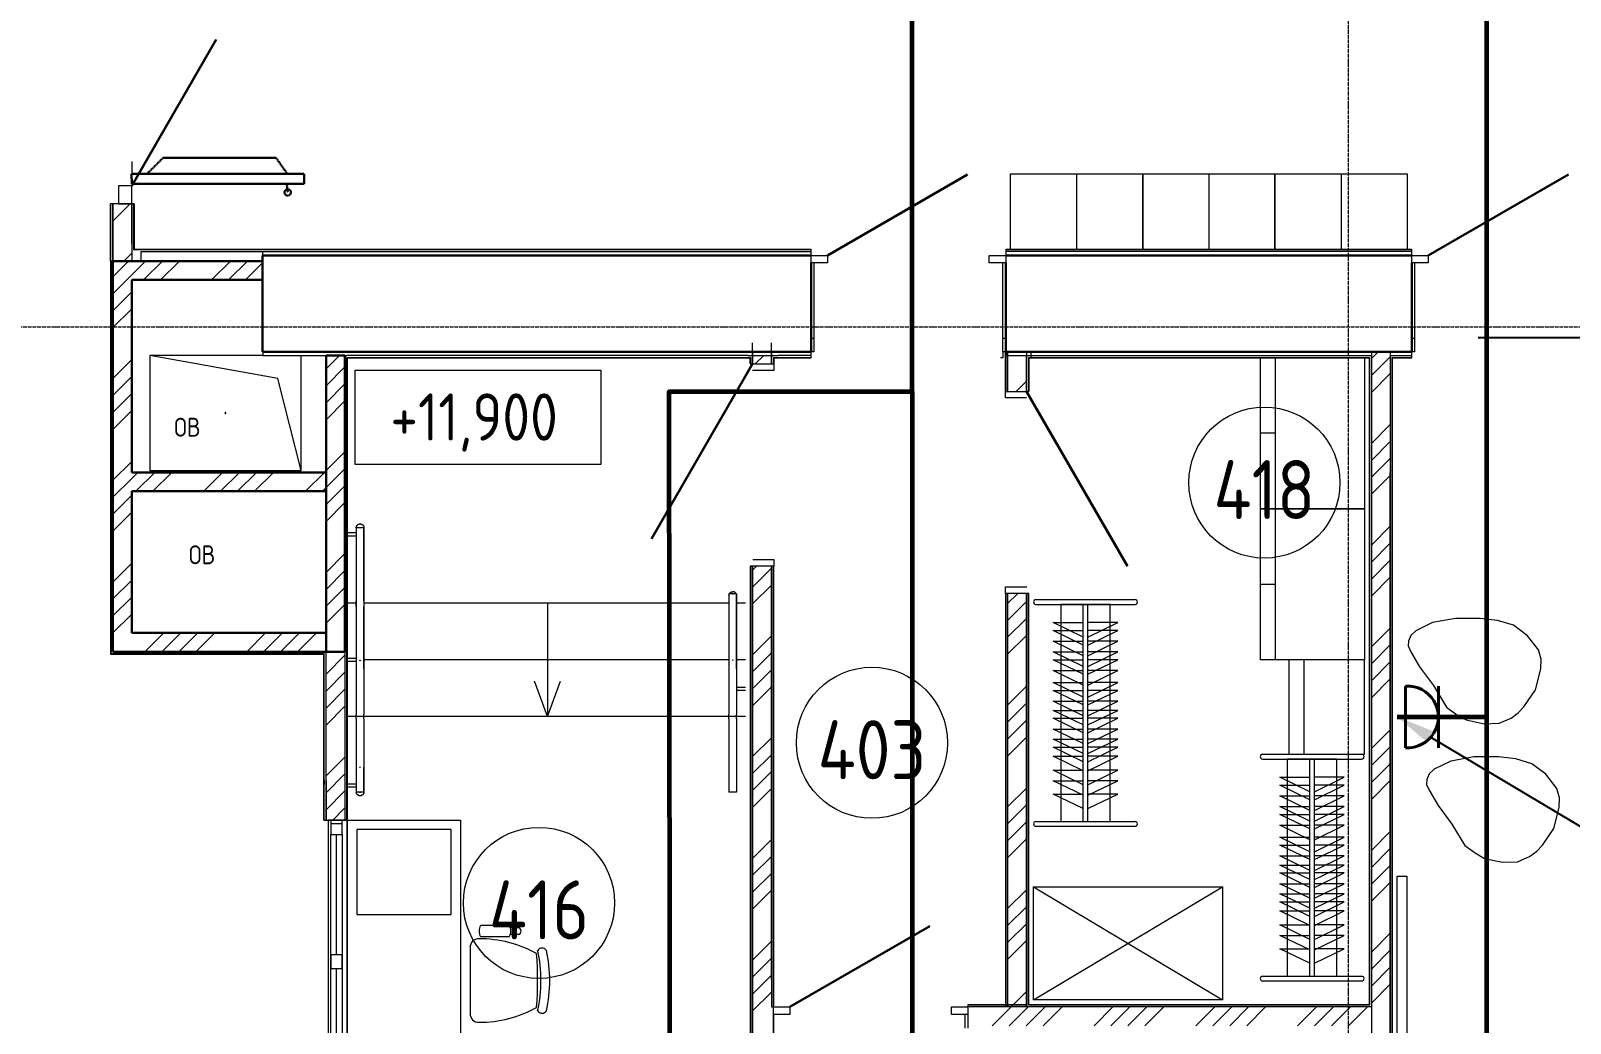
# Model space of a CAD drawing. Header units: millimetres. Extents: x -32 to 417638015, y -35 to 175284279.
# Drawn here: x 1327082 to 1335230, y 56460 to 61716 of the extents above; entities that cross this region are included whole.
import ezdxf
from ezdxf import colors
from ezdxf.entities.mleader import LeaderData, LeaderLine
from ezdxf.math import Vec2, Vec3

# ---------------------------------------------------------------- set-up
doc = ezdxf.new("R2010")
doc.units = ezdxf.units.MM
doc.linetypes.add('ADSK_Линия сетки', pattern=[25, 20, -2.5, 0, -2.5])
doc.linetypes.add('ADSK_Штриховая_ш3 п1_5', pattern=[4.5, 3, -1.5])
for name, color, linetype, lineweight in [('_ Окна', 7, 'Continuous', 9), ('_ЭМ_гофра', 5, 'Continuous', 60), ('Аннотация', 7, 'Continuous', 18), ('Двери', 7, 'Continuous', 9), ('Обобщенные модели', 7, 'Continuous', 18), ('Ограждение', 7, 'Continuous', 9), ('Окна', 7, 'Continuous', 9), ('Оси', 253, 'Continuous', 9), ('Отметки', 7, 'Continuous', 9), ('Перекрытие', 7, 'Continuous', 18), ('Стены наружные', 7, 'Continuous', 18), ('Стены несущие', 7, 'Continuous', 30), ('Стены отделка', 7, 'Continuous', 30), ('Стены штриховка', 7, 'Continuous', 9), ('ТХ', 5, 'Continuous', 0), ('ТХ_Задание ЭОМ_СС', 6, 'Continuous', 0), ('Узлы', 7, 'Continuous', 18), ('ШТРИХОВКА', 252, 'Continuous', 15), ('ЭМ', 5, 'Continuous', 40)]:
    doc.layers.add(name, color=color, linetype=linetype, lineweight=lineweight)
doc.layers.add('_ЭМ_Надписи', color=7, linetype='Continuous')
doc.layers.add('Линии', color=7, linetype='Continuous', lineweight=9, true_color=0x00a600)
doc.styles.add('GOST Common', font='GOST_Common.ttf', dxfattribs={"width": 0.9, "height": 350})
doc.styles.add('GOST Common_1', font='GOST_Common.ttf', dxfattribs={"width": 0.9, "height": 250})
doc.styles.add('GOST Common_4', font='GOST_Common.ttf', dxfattribs={"width": 0.9, "height": 200})
doc.styles.add('ЭОМ', font='isocpeur.ttf', dxfattribs={"width": 0.85, "height": 250})
pattern_1 = [(45, (591.94, 243.9), (-269.4077, 269.4077), []), (45, (681.74, 243.9), (-269.4077, 269.4077), []), (45, (771.54, 243.9), (-269.4077, 269.4077), []), (45, (861.35, 243.9), (-269.4077, 269.4077), [])]

# ---------------------------------------------------------------- blocks, each defined once
blk = doc.blocks.new('_ЭМ_ТХ2_4 Этаж')
at = {"color": 8, "linetype": 'Continuous'}
for p, q in [((40422.4, 5214.8), (40271.2, 5214.8)), ((40422.4, 5154.6), (40271.2, 5154.6)), ((40473.7, 5166.1), (40428, 5166.1)), ((40473.8, 5202.8), (40428.2, 5202.8)), ((40214.9, 5098.3), (40214.9, 4748.2))]:
    blk.add_line(p, q, dxfattribs=at)
for centre, radius, start, end in [((40321.2, 5184.7), 58.4, 148.95097, 211.04877), ((40372.4, 5184.7), 58.4, 328.95098, 31.04877), ((40260.3, 5098.9), 45.4, 87.81347, 180.74787), ((40263.4, 4519.8), 624.5, 60.90677, 90.12147), ((40465.2, 5184.4), 20.2, 294.89545, 65.33537), ((38810.9, 4922.5), 1761.9, 355.39382, 4.65462), ((40596.1, 5067.2), 28.1, 34.29147, 145.70827), ((39842.8, 4922.5), 747.5, 347.60199, 12.39777), ((39889.2, 4922.5), 747.5, 347.60199, 12.39777), ((40260.3, 4747.6), 45.4, 179.25187, 272.18664), ((40263.4, 5326.6), 624.5, 269.87797, 299.10589), ((40596.1, 4777.9), 28.1, 214.29007, 325.70964)]:
    blk.add_arc(centre, radius, start, end, dxfattribs=at)
at = {"layer": 'ТХ', "color": 8}
for p, q in [((43425.2, 9195.2), (43425.2, 8795.2)), ((44125.2, 9195.2), (44125.2, 8795.2)), ((44825.2, 9195.2), (44825.2, 8795.2)), ((44478.4, 7421.2), (44478.4, 8221.2)), ((44478.4, 7821.2), (44398.4, 7821.2)), ((44478.4, 6621.2), (44478.4, 7421.2)), ((44478.4, 7021.2), (44398.4, 7021.2)), ((43197.4, 4820.2), (44197.4, 5420.2)), ((43197.4, 5420.2), (44197.4, 4820.2))]:
    blk.add_line(p, q, dxfattribs=at)
for points in [[(43075.2, 9195.2), (43775.2, 9195.2), (43775.2, 8795.2), (43075.2, 8795.2)], [(43775.2, 9195.2), (44475.2, 9195.2), (44475.2, 8795.2), (43775.2, 8795.2)], [(44475.2, 9195.2), (45175.2, 9195.2), (45175.2, 8795.2), (44475.2, 8795.2)], [(44948.4, 8221.2), (44948.4, 7421.2), (44398.4, 7421.2), (44398.4, 8221.2)], [(44948.4, 7421.2), (44948.4, 6621.2), (44398.4, 6621.2), (44398.4, 7421.2)], [(43603.7, 5765.2), (43603.7, 6915.2), (43341.2, 6915.2), (43341.2, 5765.2)], [(44548.4, 6621.2), (44548.4, 6121.2), (44948.4, 6121.2), (44948.4, 6621.2)], [(44803.2, 4946.2), (44803.2, 6096.2), (44540.7, 6096.2), (44540.7, 4946.2)], [(39564.9, 4573.2), (39564.9, 5773.2), (40164.9, 5773.2), (40164.9, 4573.2)], [(40114.9, 5273.2), (40114.9, 5723.2), (39614.9, 5723.2), (39614.9, 5273.2)], [(45122.4, 3975.4), (45122.4, 5475.4), (45172.4, 5475.4), (45172.4, 3975.4)], [(43197.4, 4820.2), (43197.4, 5420.2), (44197.4, 5420.2), (44197.4, 4820.2)]]:
    blk.add_lwpolyline(points, close=True, dxfattribs=at)
for points in [[(43209.9, 6940.2), (43734.9, 6940.2)], [(43747.4, 6927.7), (43747.4, 6927.7)], [(43209.9, 6915.2), (43734.9, 6915.2)], [(43459.9, 5765.2), (43459.9, 6915.2)], [(43484.9, 5765.2), (43484.9, 6915.2)], [(43459.9, 6741.4), (43302, 6818.3), (43459.9, 6818.3)], [(43459.9, 6699.8), (43302, 6776.7), (43459.9, 6776.7)], [(43484.9, 6741.4), (43642.8, 6818.3), (43484.9, 6818.3)], [(43484.9, 6699.8), (43642.8, 6776.7), (43484.9, 6776.7)], [(43459.9, 6642.4), (43302, 6719.4), (43459.9, 6719.4)], [(43484.9, 6642.4), (43642.8, 6719.4), (43484.9, 6719.4)], [(43459.9, 6586.5), (43302, 6663.4), (43459.9, 6663.4)], [(43459.9, 6544.9), (43302, 6621.8), (43459.9, 6621.8)], [(43484.9, 6586.5), (43642.8, 6663.4), (43484.9, 6663.4)], [(43484.9, 6544.9), (43642.8, 6621.8), (43484.9, 6621.8)], [(44628.4, 6621.2), (44628.4, 6121.2)], [(43459.9, 6487.6), (43302, 6564.5), (43459.9, 6564.5)], [(43484.9, 6487.6), (43642.8, 6564.5), (43484.9, 6564.5)], [(43459.9, 6424.5), (43302, 6501.4), (43459.9, 6501.4)], [(43459.9, 6382.9), (43302, 6459.8), (43459.9, 6459.8)], [(43484.9, 6424.5), (43642.8, 6501.4), (43484.9, 6501.4)], [(43484.9, 6382.9), (43642.8, 6459.8), (43484.9, 6459.8)], [(43459.9, 6325.5), (43302, 6402.4), (43459.9, 6402.4)], [(43484.9, 6325.5), (43642.8, 6402.4), (43484.9, 6402.4)], [(43459.9, 6276.8), (43302, 6353.7), (43459.9, 6353.7)], [(43459.9, 6235.2), (43302, 6312.1), (43459.9, 6312.1)], [(43484.9, 6276.8), (43642.8, 6353.7), (43484.9, 6353.7)], [(43484.9, 6235.2), (43642.8, 6312.1), (43484.9, 6312.1)], [(43459.9, 6177.8), (43302, 6254.7), (43459.9, 6254.7)], [(43459.9, 6124.8), (43302, 6201.7), (43459.9, 6201.7)], [(43484.9, 6177.8), (43642.8, 6254.7), (43484.9, 6254.7)], [(43484.9, 6124.8), (43642.8, 6201.7), (43484.9, 6201.7)], [(43459.9, 6081.8), (43302, 6158.7), (43459.9, 6158.7)], [(43459.9, 6034.4), (43302, 6111.3), (43459.9, 6111.3)], [(43484.9, 6081.8), (43642.8, 6158.7), (43484.9, 6158.7)], [(43484.9, 6034.4), (43642.8, 6111.3), (43484.9, 6111.3)], [(44409.4, 6121.2), (44934.4, 6121.2)], [(43459.9, 5959.9), (43302, 6036.8), (43459.9, 6036.8)], [(43484.9, 5959.9), (43642.8, 6036.8), (43484.9, 6036.8)], [(44409.4, 6096.2), (44934.4, 6096.2)], [(44659.4, 4946.2), (44659.4, 6096.2)], [(44684.4, 4946.2), (44684.4, 6096.2)], [(44946.9, 6108.7), (44946.9, 6108.7)], [(43459.9, 5904), (43302, 5980.9), (43459.9, 5980.9)], [(43484.9, 5904), (43642.8, 5980.9), (43484.9, 5980.9)], [(44659.4, 5922.4), (44501.5, 5999.3), (44659.4, 5999.3)], [(44659.4, 5880.8), (44501.5, 5957.7), (44659.4, 5957.7)], [(44684.4, 5922.4), (44842.3, 5999.3), (44684.4, 5999.3)], [(44684.4, 5880.8), (44842.3, 5957.7), (44684.4, 5957.7)], [(43459.9, 5833.7), (43302, 5910.6), (43459.9, 5910.6)], [(43484.9, 5833.7), (43642.8, 5910.6), (43484.9, 5910.6)], [(44659.4, 5823.4), (44501.5, 5900.4), (44659.4, 5900.4)], [(44684.4, 5823.4), (44842.3, 5900.4), (44684.4, 5900.4)], [(44659.4, 5767.5), (44501.5, 5844.4), (44659.4, 5844.4)], [(44659.4, 5725.9), (44501.5, 5802.8), (44659.4, 5802.8)], [(44684.4, 5767.5), (44842.3, 5844.4), (44684.4, 5844.4)], [(44684.4, 5725.9), (44842.3, 5802.8), (44684.4, 5802.8)], [(43209.9, 5765.2), (43734.9, 5765.2)], [(43209.9, 5740.2), (43734.9, 5740.2)], [(43209.9, 5740.2), (43209.9, 5740.2)], [(44659.4, 5668.6), (44501.5, 5745.5), (44659.4, 5745.5)], [(44684.4, 5668.6), (44842.3, 5745.5), (44684.4, 5745.5)], [(44659.4, 5605.5), (44501.5, 5682.4), (44659.4, 5682.4)], [(44659.4, 5563.9), (44501.5, 5640.8), (44659.4, 5640.8)], [(44684.4, 5605.5), (44842.3, 5682.4), (44684.4, 5682.4)], [(44684.4, 5563.9), (44842.3, 5640.8), (44684.4, 5640.8)], [(44659.4, 5506.5), (44501.5, 5583.4), (44659.4, 5583.4)], [(44684.4, 5506.5), (44842.3, 5583.4), (44684.4, 5583.4)], [(44659.4, 5457.8), (44501.5, 5534.7), (44659.4, 5534.7)], [(44659.4, 5416.2), (44501.5, 5493.1), (44659.4, 5493.1)], [(44684.4, 5457.8), (44842.3, 5534.7), (44684.4, 5534.7)], [(44684.4, 5416.2), (44842.3, 5493.1), (44684.4, 5493.1)], [(44659.4, 5358.8), (44501.5, 5435.7), (44659.4, 5435.7)], [(44659.4, 5305.8), (44501.5, 5382.7), (44659.4, 5382.7)], [(44684.4, 5358.8), (44842.3, 5435.7), (44684.4, 5435.7)], [(44684.4, 5305.8), (44842.3, 5382.7), (44684.4, 5382.7)], [(44659.4, 5262.8), (44501.5, 5339.7), (44659.4, 5339.7)], [(44684.4, 5262.8), (44842.3, 5339.7), (44684.4, 5339.7)], [(44659.4, 5215.4), (44501.5, 5292.3), (44659.4, 5292.3)], [(44659.4, 5140.9), (44501.5, 5217.8), (44659.4, 5217.8)], [(44684.4, 5215.4), (44842.3, 5292.3), (44684.4, 5292.3)], [(44684.4, 5140.9), (44842.3, 5217.8), (44684.4, 5217.8)], [(44659.4, 5085), (44501.5, 5161.9), (44659.4, 5161.9)], [(44684.4, 5085), (44842.3, 5161.9), (44684.4, 5161.9)], [(44659.4, 5014.7), (44501.5, 5091.6), (44659.4, 5091.6)], [(44684.4, 5014.7), (44842.3, 5091.6), (44684.4, 5091.6)], [(44409.4, 4946.2), (44934.4, 4946.2)], [(44409.4, 4921.2), (44934.4, 4921.2)], [(44409.4, 4921.2), (44409.4, 4921.2)]]:
    blk.add_lwpolyline(points, dxfattribs=at)
at = {"layer": 'ТХ', "color": 8, "lineweight": 0}
for points in [[(45560.8, 6840.1), (45430, 6839.9), (45308.2, 6818.6), (45221.1, 6774.9), (45194, 6750.8), (45182, 6720.7), (45180.6, 6695.1), (45194.2, 6663.6), (45240.9, 6583.9), (45314.8, 6484.8), (45382.6, 6370.6), (45436.8, 6331.6), (45486.5, 6303.1), (45582.8, 6282.2), (45662.5, 6285.4), (45725.6, 6312.6), (45763.1, 6341.2), (45793.2, 6372.8), (45854.7, 6461.7), (45881.6, 6573), (45884.5, 6624.1), (45869.4, 6673.7), (45812.1, 6748.8), (45738.3, 6804.3), (45652.6, 6829.7)], [(45658.2, 6107.1), (45527.3, 6106.9), (45405.6, 6085.6), (45318.4, 6041.9), (45291.4, 6017.8), (45279.4, 5987.7), (45278, 5962.1), (45291.5, 5930.6), (45338.3, 5850.9), (45412.1, 5751.8), (45480, 5637.6), (45534.2, 5598.6), (45583.9, 5570.1), (45680.2, 5549.2), (45759.8, 5552.4), (45823, 5579.6), (45860.5, 5608.2), (45890.5, 5639.8), (45952, 5728.7), (45978.9, 5840), (45981.8, 5891.1), (45966.7, 5940.7), (45909.5, 6015.8), (45835.7, 6071.3), (45749.9, 6096.7)]]:
    blk.add_lwpolyline(points, close=True, dxfattribs=at)
at = {"layer": 'ТХ', "color": 8}
for centre, start, end in [((43209.9, 6927.7), 90, 270), ((43734.9, 6927.7), 270, 90), ((44409.4, 6108.7), 90, 270), ((44934.4, 6108.7), 270, 90), ((43209.9, 5752.7), 90, 270), ((43734.9, 5752.7), 270, 90), ((44409.4, 4933.7), 90, 270), ((44934.4, 4933.7), 270, 90)]:
    blk.add_arc(centre, 12.5, start, end, dxfattribs=at)
blk = doc.blocks.new('План 4 этажа')
at = {"layer": 'Стены штриховка'}
h = blk.add_hatch(dxfattribs=at)
h.set_pattern_fill('ANSI34', color=8, scale=20)
h.set_pattern_definition([(45, (566.94, 243.9), (-269.4077, 269.4077), []), (45, (656.74, 243.9), (-269.4077, 269.4077), []), (45, (746.54, 243.9), (-269.4077, 269.4077), []), (45, (836.35, 243.9), (-269.4077, 269.4077), [])])
h.paths.add_polyline_path([(32515.844, 8974.652), (32515.844, 9274.652), (32415.844, 9274.652), (32415.844, 8974.652), (32490.844, 8974.652)])
at = {"layer": 'Стены штриховка', "lineweight": 9}
h = blk.add_hatch(dxfattribs=at)
h.set_pattern_fill('ANSI34', color=8, scale=20)
h.set_pattern_definition(pattern_1)
h.paths.add_polyline_path([(32415.844, 7003.164), (32515.844, 7003.164), (32515.844, 8972.14), (32415.844, 8971.544), (32415.844, 7007.513)])
h = blk.add_hatch(dxfattribs=at)
h.set_pattern_fill('ANSI34', color=8, scale=20)
h.set_pattern_definition(pattern_1)
h.paths.add_polyline_path([(32515.844, 8872.14), (33208.695, 8872.14), (33208.695, 8972.14), (32515.844, 8971.544), (32515.844, 8955.448)])
at = {"layer": 'Стены штриховка'}
h = blk.add_hatch(dxfattribs=at)
h.set_pattern_fill('ANSI34', color=8, scale=20)
h.set_pattern_definition(pattern_1)
h.paths.add_polyline_path([(37251.939, 8472.14), (37151.939, 8472.14), (37151.939, 8282.14), (37251.939, 8282.14)], flags=17)
h.paths.add_polyline_path([(39176.939, 2642.133), (39176.939, 8492.14), (39076.939, 8492.14), (39076.939, 5022.14), (37251.939, 5022.14), (37251.939, 7212.14), (37151.939, 7212.14), (37151.939, 5022.14), (36941.939, 5022.14), (36941.939, 4922.14), (39076.939, 4922.14), (39076.939, 2642.133)])
at = {"layer": 'Стены штриховка', "lineweight": 9}
h = blk.add_hatch(dxfattribs=at)
h.set_pattern_fill('ANSI34', color=8, scale=20)
h.set_pattern_definition(pattern_1)
h.paths.add_polyline_path([(33644.439, 6902.14), (33644.439, 8472.14), (33544.439, 8472.14), (33544.439, 6902.14), (33619.439, 6902.14)])
at = {"layer": 'Стены штриховка'}
h = blk.add_hatch(dxfattribs=at)
h.set_pattern_fill('ANSI34', color=8, scale=20)
h.set_pattern_definition(pattern_1)
h.paths.add_polyline_path([(35901.939, 2642.133), (35901.939, 7357.14), (35801.939, 7357.14), (35801.939, 2642.133)])
h.paths.add_polyline_path([(35801.939, 8427.14), (35901.939, 8427.14), (35901.939, 8472.14), (35801.939, 8472.14), (35801.939, 8462.14)])
at = {"layer": 'Стены штриховка', "lineweight": 9}
h = blk.add_hatch(dxfattribs=at)
h.set_pattern_fill('ANSI34', color=8, scale=20)
h.set_pattern_definition(pattern_1)
h.paths.add_polyline_path([(33411.939, 7753.164), (33544.439, 7753.164), (33544.439, 7853.164), (32515.844, 7853.164), (32515.844, 7753.164), (32997.884, 7753.164)])
h = blk.add_hatch(dxfattribs=at)
h.set_pattern_fill('ANSI34', color=8, scale=20)
h.set_pattern_definition(pattern_1)
h.paths.add_polyline_path([(33544.439, 6903.164), (33544.439, 7003.164), (32415.844, 7003.164), (32415.844, 6903.164), (33512.122, 6903.164)])
at = {"layer": 'Стены штриховка'}
h = blk.add_hatch(dxfattribs=at)
h.set_pattern_fill('ANSI34', color=8, scale=20)
h.set_pattern_definition(pattern_1)
h.paths.add_polyline_path([(33644.439, 4512.14), (33544.439, 4512.14), (33544.439, 2642.133), (33644.439, 2642.133)])
h.paths.add_polyline_path([(33644.439, 6902.14), (33544.439, 6902.14), (33544.439, 6012.14), (33644.439, 6012.14)])
at = {"layer": '_ Окна', "color": 8, "lineweight": 18}
for p, q in [((33629.897, 6012.14), (33569.897, 6012.14)), ((33569.897, 6012.14), (33569.897, 5936.14)), ((33629.897, 5936.14), (33629.897, 6012.14)), ((33569.897, 5936.14), (33629.897, 5936.14)), ((33569.897, 5300.14), (33629.897, 5300.14)), ((33569.897, 5224.14), (33569.897, 5300.14)), ((33629.897, 5300.14), (33629.897, 5224.14)), ((33629.897, 5224.14), (33569.897, 5224.14))]:
    blk.add_line(p, q, dxfattribs=at)
at = {"layer": '_ Окна', "color": 8}
for p, q in [((33629.897, 5992.14), (33569.897, 5992.14)), ((33599.897, 5300.14), (33599.897, 5936.14)), ((33599.897, 4588.14), (33599.897, 5224.14))]:
    blk.add_line(p, q, dxfattribs=at)
at = {"layer": 'Аннотация', "color": 8, "lineweight": 20}
for p, q in [((33698.754, 7894.482), (33698.754, 8394.482)), ((33698.754, 8394.482), (34998.754, 8394.482)), ((34998.754, 8394.482), (34998.754, 7894.482)), ((34998.754, 7894.482), (33698.754, 7894.482)), ((34716.689, 6560.14), (34648.285, 6748.078)), ((34716.689, 6560.14), (34785.093, 6748.078))]:
    blk.add_line(p, q, dxfattribs=at)
at = {"layer": 'Двери', "color": 8, "lineweight": 30}
for p, q in [((32515.844, 9369.652), (32963.344, 10144.744)), ((36198.939, 9002.14), (36940.257, 9430.14)), ((39378.439, 9002.14), (40119.757, 9430.14)), ((35801.939, 8427.14), (35266.939, 7500.493)), ((37251.939, 8282.14), (37786.939, 7355.493)), ((35998.939, 5022.14), (36740.257, 5450.14))]:
    blk.add_line(p, q, dxfattribs=at)
at = {"layer": 'Двери', "color": 8}
for p, q in [((32515.844, 9369.652), (32445.844, 9369.652)), ((32445.844, 9369.652), (32445.844, 9274.652)), ((32515.844, 9274.652), (32515.844, 9369.652)), ((32445.844, 9274.652), (32515.844, 9274.652)), ((36111.939, 9002.14), (36198.939, 9002.14)), ((36111.939, 8962.14), (36111.939, 9002.14)), ((36198.939, 9002.14), (36198.939, 8962.14)), ((37054.939, 9002.14), (37141.939, 9002.14)), ((37054.939, 8962.14), (37054.939, 9002.14)), ((37141.939, 9002.14), (37141.939, 8962.14)), ((39291.439, 9002.14), (39378.439, 9002.14)), ((39291.439, 8962.14), (39291.439, 9002.14)), ((39378.439, 9002.14), (39378.439, 8962.14)), ((36198.939, 8962.14), (36111.939, 8962.14)), ((37141.939, 8962.14), (37054.939, 8962.14)), ((39378.439, 8962.14), (39291.439, 8962.14)), ((35911.939, 5022.14), (35998.939, 5022.14)), ((35911.939, 4982.14), (35911.939, 5022.14)), ((35998.939, 4982.14), (35911.939, 4982.14)), ((35998.939, 5022.14), (35998.939, 4982.14)), ((36854.939, 5022.14), (36941.939, 5022.14)), ((36854.939, 4982.14), (36854.939, 5022.14)), ((36941.939, 4982.14), (36854.939, 4982.14)), ((36941.939, 5022.14), (36941.939, 4982.14))]:
    blk.add_line(p, q, dxfattribs=at)
at = {"layer": 'Линии', "color": 8, "linetype": 'ADSK_Штриховая_ш3 п1_5', "lineweight": 30}
for p, q in [((32681.867, 9518.69), (32596.867, 9433.69)), ((33279.764, 9518.69), (32681.867, 9518.69)), ((33339.282, 9433.69), (33279.764, 9518.69)), ((32515.844, 9380.69), (32515.118, 9433.69)), ((32515.118, 9433.69), (33428.204, 9433.69)), ((33428.93, 9380.69), (32515.844, 9380.69)), ((33336.498, 9380.69), (33341.646, 9335.985)), ((33428.204, 9433.69), (33428.93, 9380.69))]:
    blk.add_line(p, q, dxfattribs=at)
blk.add_circle((33341.646, 9335.985), 17, dxfattribs=at)
at = {"layer": 'Линии', "color": 8}
for centre in [(38510.723, 7798.742), (36433.502, 6421.042), (34671.455, 5572.974)]:
    blk.add_circle(centre, 400, dxfattribs=at)
at = {"layer": 'Обобщенные модели', "color": 8}
for p, q in [((32611.939, 8472.14), (32611.939, 7862.14)), ((33209.313, 8472.14), (32611.939, 8472.14)), ((33289.939, 8350.14), (32611.939, 8472.14)), ((32611.939, 8472.14), (32611.939, 7862.14)), ((33209.313, 8472.14), (32611.939, 8472.14)), ((33411.939, 7862.14), (33411.939, 8472.14)), ((33411.939, 7862.14), (33411.939, 8472.14)), ((33411.939, 7862.14), (33289.939, 8350.14)), ((32611.939, 7862.14), (33411.939, 7862.14)), ((32611.939, 7862.14), (33411.939, 7862.14))]:
    blk.add_line(p, q, dxfattribs=at)
for start, end in [(0, 180), (60, 180), (180, 0), (180, 285), (15, 30)]:
    blk.add_arc((33011.939, 8167.14), 2.5, start, end, dxfattribs=at)
at = {"layer": 'Ограждение', "color": 8}
for p, q in [((33704.439, 7532.654), (33656.439, 7532.654)), ((33656.439, 7517.654), (33704.439, 7517.654)), ((33704.439, 7560.14), (33704.439, 7171.943)), ((33744.439, 7560.14), (33704.439, 7560.14)), ((33704.439, 7560.14), (33704.439, 7171.943)), ((33726.776, 7560.14), (33722.103, 7560.14)), ((33744.439, 7171.943), (33744.439, 7560.14)), ((33744.439, 7560.14), (33744.439, 7171.943)), ((33704.439, 7171.943), (33704.439, 7149.583)), ((33744.439, 7171.943), (33744.439, 7149.583)), ((35676.939, 7210.14), (35676.939, 6813.419)), ((35716.939, 7210.14), (35676.939, 7210.14)), ((35676.939, 7210.14), (35676.939, 6570.697)), ((35716.939, 6813.419), (35716.939, 7210.14)), ((35716.939, 7210.14), (35716.939, 6570.697)), ((33704.439, 7149.583), (33704.439, 6570.697)), ((33704.439, 7140.638), (33704.439, 6813.419)), ((33744.439, 7149.583), (33744.439, 6570.697)), ((33744.439, 6813.419), (33744.439, 7140.638)), ((33704.439, 6867.64), (33656.439, 6867.64)), ((33656.439, 6852.64), (33704.439, 6852.64)), ((35764.939, 6713.944), (35716.939, 6713.944)), ((35716.939, 6698.944), (35764.939, 6698.944)), ((33704.439, 6548.337), (33704.439, 6570.697)), ((33704.439, 6548.337), (33704.439, 6160.14)), ((33744.439, 6548.337), (33744.439, 6570.697)), ((33744.439, 6548.337), (33744.439, 6160.14)), ((35676.939, 6548.337), (35676.939, 6570.697)), ((35676.939, 6548.337), (35676.939, 6160.14)), ((35716.939, 6548.337), (35716.939, 6570.697)), ((35716.939, 6548.337), (35716.939, 6160.14)), ((33704.439, 6290.264), (33704.439, 6160.14)), ((33726.776, 6290.264), (33722.103, 6290.264)), ((33744.439, 6160.14), (33744.439, 6290.264)), ((33704.439, 6202.626), (33656.439, 6202.626)), ((33656.439, 6187.626), (33704.439, 6187.626)), ((33744.439, 6160.14), (33704.439, 6160.14)), ((33722.103, 6160.14), (33726.776, 6160.14)), ((35716.939, 6160.14), (35676.939, 6160.14))]:
    blk.add_line(p, q, dxfattribs=at)
at = {"layer": 'Ограждение', "color": 8, "flags": 128}
for points in [[(33704.439, 7560.14), (33704.455, 7560.94), (33704.503, 7561.738), (33704.583, 7562.534), (33704.695, 7563.326), (33704.838, 7564.113), (33705.013, 7564.894), (33705.218, 7565.667), (33705.455, 7566.431), (33705.721, 7567.185), (33706.018, 7567.928), (33706.344, 7568.659), (33706.7, 7569.376), (33707.083, 7570.078), (33707.494, 7570.764), (33707.933, 7571.433), (33708.397, 7572.084), (33708.888, 7572.716), (33709.403, 7573.328), (33709.943, 7573.918), (33710.505, 7574.487), (33711.09, 7575.033), (33711.696, 7575.555), (33712.323, 7576.052), (33712.969, 7576.524), (33713.633, 7576.969), (33714.315, 7577.388), (33715.013, 7577.779), (33715.726, 7578.142), (33716.453, 7578.476), (33717.192, 7578.781), (33717.943, 7579.056), (33718.705, 7579.3), (33719.476, 7579.514), (33720.255, 7579.697), (33721.04, 7579.849), (33721.831, 7579.969), (33722.626, 7580.058), (33723.424, 7580.114), (33724.223, 7580.139), (33724.439, 7580.14)], [(33724.439, 7580.14), (33725.239, 7580.124), (33726.038, 7580.076), (33726.834, 7579.996), (33727.626, 7579.884), (33728.413, 7579.741), (33729.193, 7579.567), (33729.967, 7579.361), (33730.731, 7579.125), (33731.485, 7578.858), (33732.228, 7578.561), (33732.958, 7578.235), (33733.675, 7577.88), (33734.377, 7577.496), (33735.063, 7577.085), (33735.732, 7576.647), (33736.383, 7576.182), (33737.015, 7575.691), (33737.627, 7575.176), (33738.218, 7574.637), (33738.787, 7574.074), (33739.332, 7573.489), (33739.854, 7572.883), (33740.351, 7572.256), (33740.823, 7571.61), (33741.269, 7570.946), (33741.687, 7570.264), (33742.079, 7569.567), (33742.441, 7568.854), (33742.775, 7568.127), (33743.08, 7567.387), (33743.355, 7566.636), (33743.6, 7565.874), (33743.814, 7565.103), (33743.997, 7564.325), (33744.148, 7563.539), (33744.269, 7562.748), (33744.357, 7561.953), (33744.414, 7561.155), (33744.438, 7560.356), (33744.439, 7560.14)], [(33704.439, 7140.638), (33704.439, 7143.167), (33704.439, 7145.742), (33704.439, 7148.359), (33704.439, 7151.013), (33704.439, 7153.701), (33704.439, 7156.418), (33704.439, 7159.16), (33704.439, 7161.923), (33704.439, 7164.701), (33704.439, 7167.491), (33704.439, 7170.288), (33704.439, 7171.943)], [(33744.439, 7171.943), (33744.439, 7169.144), (33744.439, 7166.349), (33744.439, 7163.563), (33744.439, 7160.791), (33744.439, 7158.036), (33744.439, 7155.304), (33744.439, 7152.598), (33744.439, 7149.924), (33744.439, 7147.284), (33744.439, 7144.684), (33744.439, 7142.128), (33744.439, 7140.638)], [(35676.939, 7201.196), (35677.019, 7202.978), (35677.253, 7204.725), (35677.629, 7206.402), (35678.127, 7207.984), (35678.723, 7209.453), (35679.394, 7210.796), (35680.117, 7212.012), (35680.87, 7213.103), (35681.638, 7214.074), (35682.406, 7214.935), (35683.165, 7215.696), (35683.907, 7216.367), (35684.628, 7216.958), (35685.325, 7217.478), (35685.996, 7217.936), (35686.641, 7218.341), (35687.26, 7218.698), (35687.854, 7219.013), (35688.424, 7219.292), (35688.972, 7219.54), (35689.498, 7219.76), (35690.004, 7219.955), (35690.492, 7220.128), (35690.964, 7220.282), (35691.419, 7220.419), (35691.861, 7220.54), (35692.29, 7220.648), (35692.708, 7220.743), (35693.115, 7220.827), (35693.513, 7220.9), (35693.903, 7220.964), (35694.286, 7221.019), (35694.663, 7221.066), (35695.034, 7221.105), (35695.401, 7221.136), (35695.765, 7221.161), (35696.126, 7221.179), (35696.485, 7221.191), (35696.843, 7221.195), (35696.939, 7221.196)], [(35694.852, 7210.14), (35696.939, 7210.14), (35699.027, 7210.14)], [(35716.939, 7201.196), (35716.86, 7202.978), (35716.626, 7204.725), (35716.25, 7206.402), (35715.752, 7207.984), (35715.155, 7209.453), (35714.484, 7210.796), (35713.762, 7212.012), (35713.008, 7213.103), (35712.241, 7214.074), (35711.473, 7214.935), (35710.714, 7215.696), (35709.972, 7216.367), (35709.251, 7216.958), (35708.554, 7217.478), (35707.883, 7217.936), (35707.238, 7218.341), (35706.618, 7218.698), (35706.024, 7219.013), (35705.454, 7219.292), (35704.907, 7219.54), (35704.381, 7219.76), (35703.875, 7219.955), (35703.387, 7220.128), (35702.915, 7220.282), (35702.459, 7220.419), (35702.018, 7220.54), (35701.588, 7220.648), (35701.171, 7220.743), (35700.763, 7220.827), (35700.365, 7220.9), (35699.975, 7220.964), (35699.593, 7221.019), (35699.216, 7221.066), (35698.845, 7221.105), (35698.478, 7221.136), (35698.114, 7221.161), (35697.753, 7221.179), (35697.394, 7221.191), (35697.036, 7221.195), (35696.939, 7221.196)], [(33720.538, 6857.281), (33724.439, 6858.14), (33728.341, 6857.281)], [(35700.841, 6857.281), (35696.939, 6858.14), (35693.038, 6857.281)], [(33724.439, 6140.14), (33723.64, 6140.156), (33722.841, 6140.204), (33722.045, 6140.284), (33721.253, 6140.395), (33720.466, 6140.539), (33719.685, 6140.713), (33718.912, 6140.919), (33718.148, 6141.155), (33717.394, 6141.422), (33716.651, 6141.719), (33715.921, 6142.045), (33715.204, 6142.4), (33714.502, 6142.784), (33713.816, 6143.195), (33713.147, 6143.633), (33712.496, 6144.098), (33711.864, 6144.588), (33711.252, 6145.104), (33710.661, 6145.643), (33710.092, 6146.206), (33709.547, 6146.791), (33709.025, 6147.397), (33708.527, 6148.024), (33708.056, 6148.67), (33707.61, 6149.334), (33707.191, 6150.016), (33706.8, 6150.713), (33706.437, 6151.426), (33706.103, 6152.153), (33705.799, 6152.893), (33705.524, 6153.644), (33705.279, 6154.406), (33705.065, 6155.176), (33704.882, 6155.955), (33704.73, 6156.741), (33704.61, 6157.531), (33704.522, 6158.327), (33704.465, 6159.124), (33704.441, 6159.924), (33704.439, 6160.14)], [(33744.439, 6160.14), (33744.423, 6159.34), (33744.375, 6158.542), (33744.296, 6157.746), (33744.184, 6156.954), (33744.041, 6156.167), (33743.866, 6155.386), (33743.661, 6154.613), (33743.424, 6153.849), (33743.157, 6153.094), (33742.861, 6152.352), (33742.534, 6151.621), (33742.179, 6150.904), (33741.796, 6150.202), (33741.385, 6149.516), (33740.946, 6148.847), (33740.481, 6148.196), (33739.991, 6147.564), (33739.476, 6146.952), (33738.936, 6146.362), (33738.374, 6145.793), (33737.789, 6145.247), (33737.182, 6144.725), (33736.556, 6144.228), (33735.91, 6143.756), (33735.245, 6143.311), (33734.564, 6142.892), (33733.866, 6142.501), (33733.153, 6142.138), (33732.426, 6141.804), (33731.687, 6141.499), (33730.935, 6141.224), (33730.174, 6140.98), (33729.403, 6140.766), (33728.624, 6140.583), (33727.839, 6140.431), (33727.048, 6140.311), (33726.253, 6140.222), (33725.455, 6140.166), (33724.655, 6140.141), (33724.439, 6140.14)]]:
    blk.add_lwpolyline(points, dxfattribs=at)
at = {"layer": 'Окна', "color": 8}
for p, q in [((33569.897, 6012.14), (33569.897, 5936.14)), ((33629.897, 6012.14), (33569.897, 6012.14)), ((33629.897, 5936.14), (33629.897, 6012.14)), ((33569.897, 5300.14), (33569.897, 5936.14)), ((33629.897, 5936.14), (33629.897, 5300.14)), ((33569.897, 5300.14), (33569.897, 5224.14)), ((33629.897, 5224.14), (33629.897, 5300.14)), ((33569.897, 4588.14), (33569.897, 5224.14)), ((33629.897, 5224.14), (33629.897, 4588.14))]:
    blk.add_line(p, q, dxfattribs=at)
at = {"layer": 'Оси', "color": 8, "linetype": 'ADSK_Линия сетки'}
for p, q in [((38956.505, -3353.101), (38956.505, 21083.278)), ((-10052.178, 8624.489), (56511.792, 8624.489))]:
    blk.add_line(p, q, dxfattribs=at)
at = {"layer": 'Перекрытие', "color": 8}
for p, q in [((32515.844, 9500.118), (32515.844, 9369.652)), ((36126.939, 8962.14), (36126.939, 8492.14)), ((37126.939, 8492.14), (37126.939, 8962.14)), ((39304.439, 8962.14), (39304.439, 8492.14)), ((36126.939, 8562.14), (36111.939, 8562.14)), ((37141.939, 8562.14), (37126.939, 8562.14)), ((39304.439, 8562.14), (39291.439, 8562.14)), ((36126.939, 8492.14), (36111.939, 8492.14)), ((39304.439, 8492.14), (39291.439, 8492.14)), ((35913.939, 8427.14), (35913.939, 8392.14)), ((35913.939, 8392.14), (35802.209, 8392.14)), ((37139.939, 8247.14), (37139.939, 8282.14)), ((37252.542, 8247.14), (37139.939, 8247.14)), ((35803.218, 7392.14), (35913.939, 7392.14)), ((35913.939, 7392.14), (35913.939, 7357.14)), ((37139.939, 7212.14), (37139.939, 7247.14)), ((37139.939, 7247.14), (37253.064, 7247.14)), ((33704.439, 7160.14), (33656.439, 7160.14)), ((35676.939, 7160.14), (33744.439, 7160.14)), ((35765.024, 7160.14), (35716.939, 7160.14)), ((35676.939, 6860.14), (33744.439, 6860.14)), ((35765.152, 6860.14), (35716.939, 6860.14)), ((35764.939, 6560.14), (33656.439, 6560.14)), ((36926.939, 4910.14), (36926.939, 4982.14))]:
    blk.add_line(p, q, dxfattribs=at)
at = {"layer": 'Стены наружные', "color": 8}
for p, q in [((33557.897, 4512.14), (33557.897, 6012.14)), ((33656.439, 6012.14), (33656.439, 4512.14))]:
    blk.add_line(p, q, dxfattribs=at)
at = {"layer": 'Стены несущие', "color": 8}
for p, q in [((33208.695, 8972.14), (32415.844, 8972.14)), ((32415.844, 6903.164), (32415.844, 8972.14)), ((33208.695, 9002.14), (33208.695, 8492.14)), ((36111.939, 9002.14), (33208.695, 9002.14)), ((39291.439, 9002.14), (37141.939, 9002.14)), ((36111.939, 8492.14), (36111.939, 8962.14)), ((37141.939, 8962.14), (37141.939, 8492.14)), ((39291.439, 8492.14), (39291.439, 8962.14)), ((32515.844, 8872.14), (33208.695, 8872.14)), ((32515.844, 7853.164), (32515.844, 8872.14)), ((36111.939, 8492.14), (33208.695, 8492.14)), ((39291.439, 8492.14), (37141.939, 8492.14)), ((33644.439, 8472.14), (33544.439, 8472.14)), ((33544.439, 8472.14), (33544.439, 6902.14)), ((33644.439, 8472.14), (33644.439, 6902.14)), ((33544.439, 7853.164), (32515.844, 7853.164)), ((32515.844, 7753.164), (33544.439, 7753.164)), ((32515.844, 7003.164), (32515.844, 7753.164)), ((33544.439, 7003.164), (32515.844, 7003.164)), ((32415.844, 6903.164), (33544.439, 6903.164)), ((33644.439, 6902.14), (33544.439, 6902.14))]:
    blk.add_line(p, q, dxfattribs=at)
at = {"layer": 'Стены отделка', "color": 8, "lineweight": 9}
for p, q in [((32415.844, 9274.652), (32403.844, 9274.652)), ((32527.844, 9274.652), (32403.844, 9274.652)), ((32403.844, 8972.14), (32403.844, 9274.652)), ((32495.844, 9274.652), (32415.844, 9274.652)), ((32415.844, 8972.14), (32415.844, 9274.652)), ((32527.844, 9274.652), (32515.844, 9274.652)), ((32515.844, 9274.652), (32515.844, 8972.14)), ((32527.844, 9274.652), (32527.844, 9034.14)), ((32415.844, 8972.14), (32403.844, 8972.14)), ((32403.844, 8972.14), (32403.844, 6893.164)), ((32415.844, 8974.652), (32565.844, 8974.652)), ((32415.844, 8972.14), (32415.844, 8974.652)), ((36111.939, 9034.14), (32527.844, 9034.14)), ((32565.844, 8974.652), (32565.844, 9022.14)), ((32565.844, 9022.14), (33208.667, 9022.14)), ((33208.695, 9022.14), (33208.695, 9002.14)), ((36111.939, 9002.14), (36111.939, 9034.14)), ((37141.939, 9034.14), (37141.939, 9002.14)), ((39291.439, 9034.14), (37141.939, 9034.14)), ((39291.439, 9002.14), (39291.439, 9034.14)), ((33209.313, 8492.14), (33209.313, 8472.14)), ((35801.939, 8427.14), (35801.939, 8492.14)), ((35901.939, 8492.14), (35901.939, 8427.14)), ((36111.939, 8460.14), (36111.939, 8492.14)), ((37141.939, 8492.14), (37126.939, 8492.14)), ((37126.939, 8492.14), (37126.939, 8460.14)), ((37139.939, 8282.14), (37139.939, 8492.14)), ((37141.939, 8492.14), (37141.939, 8472.14)), ((37151.939, 8282.14), (37151.939, 8492.14)), ((37251.939, 8492.14), (37251.939, 8282.14)), ((37276.939, 8462.14), (37276.939, 8492.14)), ((39291.439, 8460.14), (39291.439, 8492.14)), ((33209.313, 8472.14), (33654.439, 8472.14)), ((33656.439, 8460.14), (33656.439, 6012.14)), ((33656.439, 8460.14), (35789.939, 8460.14)), ((35776.939, 8472.14), (35936.939, 8472.14)), ((35789.939, 8427.14), (35789.939, 8460.14)), ((35789.939, 8427.14), (35913.939, 8427.14)), ((35789.939, 8427.14), (35913.939, 8427.14)), ((35913.939, 8460.14), (36111.939, 8460.14)), ((35913.939, 8460.14), (35913.939, 8427.14)), ((37126.939, 8460.14), (37114.939, 8460.14)), ((37141.939, 8472.14), (39076.939, 8472.14)), ((37263.939, 8460.14), (39064.939, 8460.14)), ((37263.939, 8460.14), (37263.939, 8282.14)), ((39064.939, 8460.14), (39064.939, 5034.14)), ((39176.939, 8472.14), (39291.439, 8472.14)), ((39188.939, 8460.14), (39291.439, 8460.14)), ((39188.939, 2654.133), (39188.939, 8460.14)), ((37139.939, 8282.14), (37263.939, 8282.14)), ((39076.939, 7856.544), (39076.939, 2642.133)), ((39176.939, 2642.133), (39176.939, 7852.14)), ((35913.939, 7357.14), (35789.939, 7357.14)), ((35913.939, 7357.14), (35789.939, 7357.14)), ((35789.939, 7357.14), (35789.939, 2694.133)), ((35801.939, 7357.14), (35801.939, 5167.14)), ((35901.939, 5167.14), (35901.939, 7357.14)), ((35913.939, 5022.14), (35913.939, 7357.14)), ((37263.939, 7212.14), (37139.939, 7212.14)), ((37139.939, 7212.14), (37139.939, 5022.14)), ((37151.939, 7212.14), (37151.939, 5022.14)), ((37251.939, 5022.14), (37251.939, 7212.14)), ((37263.939, 5034.14), (37263.939, 7212.14)), ((32405.844, 6891.164), (33532.439, 6891.164)), ((32415.844, 6903.164), (32415.844, 6903.164)), ((33494.439, 6902.14), (33494.439, 6903.164)), ((33544.439, 6902.14), (33494.439, 6902.14)), ((33494.439, 6902.14), (33494.439, 6893.164)), ((33532.439, 6012.14), (33532.439, 6891.164)), ((33544.439, 6012.14), (33544.439, 6902.14)), ((33644.439, 6902.14), (33644.439, 6012.14)), ((33534.439, 6222.14), (33534.439, 6202.14)), ((33532.439, 6012.14), (33656.439, 6012.14)), ((33656.439, 6012.14), (33554.439, 6012.14)), ((33569.897, 6012.14), (33557.897, 6012.14)), ((35911.939, 5047.14), (35911.939, 5097.14)), ((35911.939, 4847.14), (35911.939, 5007.14)), ((35913.939, 2694.133), (35913.939, 4982.14)), ((36941.939, 5034.14), (36941.939, 4910.14)), ((37251.939, 5034.14), (36941.939, 5034.14)), ((39064.939, 5034.14), (37263.939, 5034.14))]:
    blk.add_line(p, q, dxfattribs=at)
at = {"layer": 'Стены штриховка', "color": 8}
for p, q in [((32405.844, 8972.14), (32405.844, 9274.652)), ((32415.844, 9274.652), (32415.844, 8974.652)), ((32415.844, 9064.652), (32415.844, 9274.652)), ((32515.844, 9274.652), (32515.844, 8974.652)), ((32515.844, 9064.652), (32515.844, 9274.652)), ((32525.844, 9274.652), (32525.844, 9032.14)), ((32405.844, 8972.14), (32405.844, 6891.164)), ((36111.939, 9032.14), (32525.844, 9032.14)), ((33208.667, 9022.14), (36111.939, 9022.14)), ((39291.439, 9032.14), (37141.939, 9032.14)), ((39291.439, 9022.14), (37141.939, 9022.14)), ((35801.939, 8427.14), (35801.939, 8538.902)), ((35801.939, 8427.14), (35801.939, 8538.902)), ((35801.939, 8492.14), (35801.939, 8427.14)), ((35901.939, 8427.14), (35901.939, 8538.902)), ((35901.939, 8427.14), (35901.939, 8538.902)), ((35901.939, 8492.14), (35901.939, 8427.14)), ((37141.939, 8282.14), (37141.939, 8492.14)), ((37151.939, 8492.14), (37151.939, 8282.14)), ((37251.939, 8492.14), (37251.939, 8282.14)), ((39076.939, 8492.14), (39076.939, 5022.14)), ((39176.939, 8492.14), (39176.939, 2642.133)), ((35776.939, 8472.14), (33654.439, 8472.14)), ((33654.439, 6012.14), (33654.439, 8462.14)), ((33654.439, 8462.14), (35791.939, 8462.14)), ((35791.939, 8427.14), (35791.939, 8462.14)), ((35911.939, 8462.14), (36111.939, 8462.14)), ((35911.939, 8462.14), (35911.939, 8427.14)), ((36111.939, 8472.14), (35936.939, 8472.14)), ((37151.939, 8282.14), (37151.939, 8472.14)), ((37251.939, 8282.14), (37251.939, 8472.14)), ((37261.939, 8462.14), (39066.939, 8462.14)), ((37261.939, 8462.14), (37261.939, 8282.14)), ((39066.939, 8462.14), (39066.939, 5032.14)), ((39186.939, 8462.14), (39291.439, 8462.14)), ((39186.939, 2652.133), (39186.939, 8462.14)), ((39076.939, 7852.14), (39076.939, 2642.133)), ((39176.939, 7852.14), (39176.939, 2642.133)), ((35791.939, 7357.14), (35791.939, 2642.133)), ((35801.939, 7357.14), (35801.939, 2642.133)), ((35801.939, 7357.14), (35801.939, 5192.14)), ((35801.939, 7357.14), (35801.939, 5167.14)), ((35901.939, 7357.14), (35901.939, 5022.14)), ((35901.939, 7357.14), (35901.939, 5192.14)), ((35901.939, 7357.14), (35901.939, 5167.14)), ((35911.939, 5022.14), (35911.939, 7357.14)), ((37141.939, 7212.14), (37141.939, 5022.14)), ((37151.939, 7212.14), (37151.939, 5047.14)), ((37151.939, 7212.14), (37151.939, 5022.14)), ((37251.939, 7212.14), (37251.939, 5047.14)), ((37251.939, 7212.14), (37251.939, 5022.14)), ((37261.939, 5032.14), (37261.939, 7212.14)), ((32403.844, 6893.164), (33534.439, 6893.164)), ((32403.844, 6893.164), (32403.844, 6891.164)), ((32403.844, 6891.164), (32405.844, 6891.164)), ((33534.439, 6012.14), (33534.439, 6893.164)), ((33544.439, 6222.14), (33544.439, 6012.14)), ((33644.439, 6222.14), (33644.439, 6012.14)), ((35901.939, 5022.14), (35911.939, 5022.14)), ((35911.939, 2692.133), (35911.939, 4977.133)), ((37251.939, 5032.14), (36941.939, 5032.14)), ((39076.939, 5022.14), (36941.939, 5022.14)), ((39066.939, 5032.14), (37261.939, 5032.14))]:
    blk.add_line(p, q, dxfattribs=at)
at = {"layer": 'Узлы', "color": 8}
blk.add_line((34716.689, 7160.14), (34716.689, 6560.14), dxfattribs=at)
at = {"layer": 'Аннотация', "color": 8, "lineweight": 9, "line_spacing_factor": 1.022766}
for s, insert, char_height, width, attachment_point, style in [('\\pxt3.6,7.2,10.8,14.4,18,21.6,25.2,28.8,32.4,36,39.6,43.2,46.8,50.4,54,57.6,61.2,64.8,68.4,72,75.6,79.2,82.8,86.4,90,93.6,97.2,100.8,104.4,108,111.6,115.2;{ОВ}', (32740.566, 8142.154), 100, 156.348, 1, 'GOST Common_4'), ('418', (38510.723, 7761.794), 312.5, 520.21112, 5, 'GOST Common'), ('\\pxt3.6,7.2,10.8,14.4,18,21.6,25.2,28.8,32.4,36,39.6,43.2,46.8,50.4,54,57.6,61.2,64.8,68.4,72,75.6,79.2,82.8,86.4,90,93.6,97.2,100.8,104.4,108,111.6,115.2;{ОВ}', (32818.36, 7466.619), 100, 156.348, 1, 'GOST Common_4'), ('403', (36433.502, 6384.094), 312.5, 520.21112, 5, 'GOST Common'), ('416', (34671.455, 5536.026), 312.5, 520.21112, 5, 'GOST Common')]:
    blk.add_mtext(s, dxfattribs=dict(at, insert=insert, char_height=char_height, width=width, attachment_point=attachment_point, style=style))
at = {"layer": 'Отметки', "color": 8, "lineweight": 20, "insert": (33884.879, 8271.189), "char_height": 250, "width": 1113.30067, "attachment_point": 1, "line_spacing_factor": 1.022761, "style": 'GOST Common_1'}
blk.add_mtext('+11,900', dxfattribs=at)
blk = doc.blocks.new('1м розетка IP20')
at = {"layer": 'ЭМ', "color": 5}
for p, q in [((-10.5, 162.7), (-10.5, -162.7)), ((163.1, 162.7), (163.1, -162.7)), ((-10.5, 0), (315.5, 0))]:
    blk.add_line(p, q, dxfattribs=at)
blk.add_arc((0, 0), 163.1, 266.31959, 93.68041, dxfattribs=at)

msp = doc.modelspace()

# ---------------------------------------------------------------- linework, layer by layer
at = {"layer": '_ЭМ_гофра', "linetype": 'ByBlock'}
for points in [[(1330466.6, 55294.2), (1330460.9, 59806.2), (1331746.6, 59806.2), (1331746.6, 63478.2)], [(1334788.6, 55157.8), (1334788.6, 63478.2)], [(1331746.6, 59806.2), (1331746.6, 54714)], [(1334314.2, 58082.1), (1334788.6, 58082.1)]]:
    msp.add_lwpolyline(points, dxfattribs=at)

# ---------------------------------------------------------------- block references
at = {"layer": 'ТХ_Задание ЭОМ_СС', "lineweight": 50}
msp.add_blockref('_ЭМ_ТХ2_4 Этаж', (1289191.8, 51763.2), dxfattribs=at)
at = {"layer": 'ШТРИХОВКА'}
msp.add_blockref('План 4 этажа', (1295100.3, 51524.3), dxfattribs=at)
at = {"layer": 'ЭМ'}
msp.add_blockref('1м розетка IP20', (1334368.9, 58082.1), dxfattribs=at)

# ---------------------------------------------------------------- leaders
at = {"layer": '_ЭМ_Надписи', "color": 7, "ltscale": 5}
ml = msp.add_multileader_mtext('Standard', dxfattribs=at)
ml.set_content('{\\fGOST Common|b0|i0|c204|p34;\\W0.9;\\C256;4ЩРС-2\\fISOCPEUR|b0|i0|c204|p34;\\W0.85; Гр.12 Резерв\\P\\fGOST Common|b0|i0|c0|p34;\\W0.9;h=\\fGOST Common|b0|i0|c204|p34;1\\fGOST Common|b0|i0|c0|p34;.\\fGOST Common|b0|i0|c204|p34;8м}', color=1, style='ЭОМ')
ml.set_leader_properties()
ml.build(insert=Vec2(0, 0))
ml.multileader.update_dxf_attribs({"text_left_attachment_type": 6, "text_right_attachment_type": 6, "dogleg_length": 0, "arrow_head_size": 200})
ctx = ml.context
ctx.base_point, ctx.char_height, ctx.arrow_head_size, ctx.landing_gap_size, ctx.plane_origin = Vec3(1337038.3, 60089.5), 250, 200, 0, Vec3(1321938, 79604.5)
ctx.left_attachment, ctx.right_attachment = 6, 6
notes = []
notes.append((ctx, [(0, (1, 1, 0), (1337038.3, 60089.5), (1, 0), 0, [(2, [(1334314.2, 58082.1), (1337183.8, 56364.3), (1337183.8, 56364.3)], 0, [])])]))
ctx.mtext.insert, ctx.mtext.width, ctx.mtext.defined_height, ctx.mtext.flow_direction = Vec3(1337038.3, 60389.5), 2273.288, 545.6, 5
for ctx, leaders in notes:
    for number, flags, end, landing, length, lines in leaders:
        leader = LeaderData()
        leader.index, (leader.has_last_leader_line, leader.has_dogleg_vector, leader.attachment_direction) = number, flags
        leader.last_leader_point, leader.dogleg_vector, leader.dogleg_length = Vec3(end), Vec3(landing), length
        for number, points, colour, breaks in lines:
            line = LeaderLine()
            line.index, line.vertices, line.color, line.breaks = number, Vec3.list(points), colors.encode_raw_color(colour), breaks
            leader.lines.append(line)
        ctx.leaders.append(leader)

doc.saveas('drawing.dxf')
